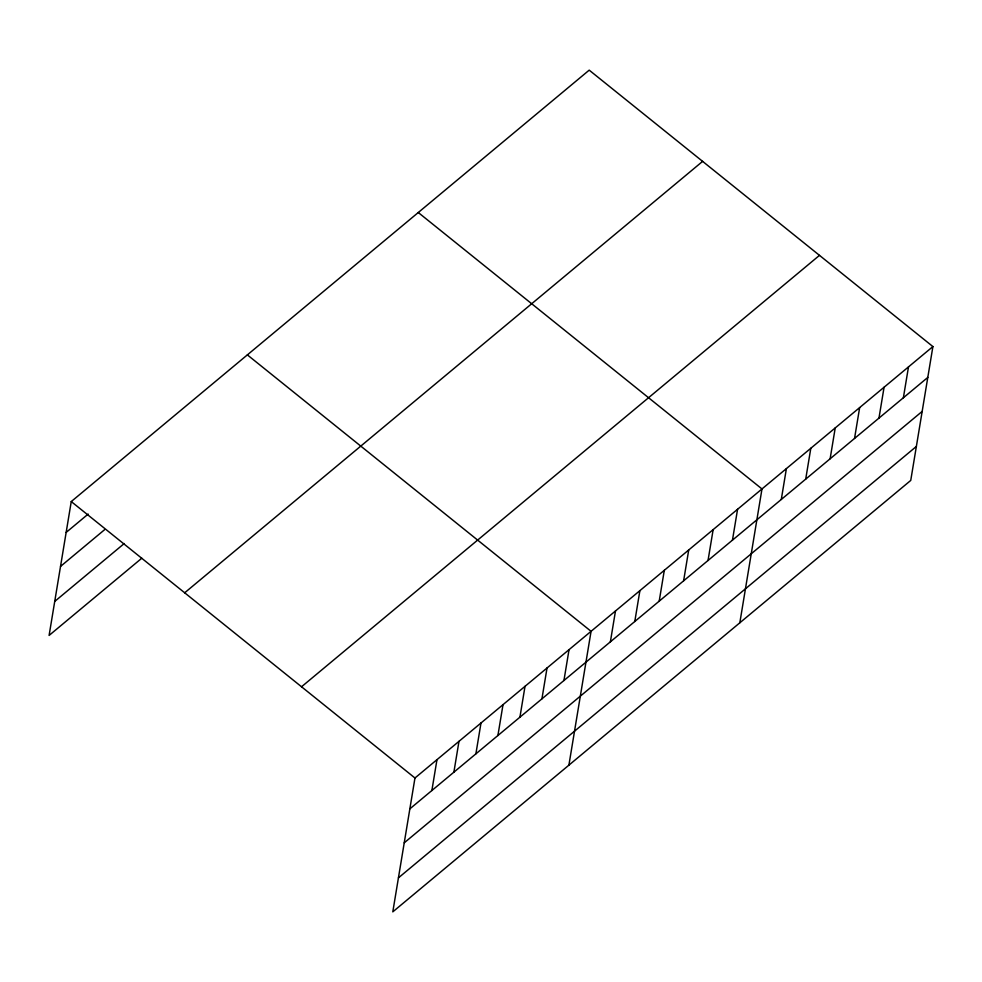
<?xml version="1.0" encoding="UTF-8"?>
<svg xmlns="http://www.w3.org/2000/svg" width="982" height="982" viewBox="0 0 982 982"><rect width="100%" height="100%" fill="white"/><g stroke="black" fill="none" stroke-linecap="round" stroke-linejoin="round"><path stroke-width="1.47" d="M932.9 346.572L414.969 778.002L392.8 911.848L910.744 480.431L932.9 346.572L589.2 70.152L71.256 501.569L49.1 635.428L141.789 558.218M431.871 790.522L436.978 759.663M453.88 772.183L458.987 741.324M475.889 753.845L480.996 722.985M497.899 735.518L503.017 704.659M519.92 717.179L525.026 686.32M541.929 698.84L547.035 667.981M563.938 680.501L569.044 649.654M568.897 765.162L591.066 631.316L247.354 354.883M610.374 641.835L615.481 610.976M634.789 621.496L639.896 590.636M659.204 601.156L664.311 570.297M683.619 580.816L688.726 549.957M708.034 560.477L713.153 529.617M732.462 540.137L737.568 509.29M739.827 622.797L761.983 488.95L418.271 212.517M781.291 499.47L786.398 468.61M805.706 479.13L810.813 448.271M830.121 458.79L835.228 427.931M854.536 438.451L859.655 407.591M878.964 418.111L884.07 387.252M903.379 397.771L908.485 366.912M66.15 532.428L88.159 514.089M60.528 566.418L104.546 529.74M54.722 601.438L124.235 543.537M184.677 592.797L702.621 161.367M301.535 686.774L819.479 255.357M409.85 808.861L927.794 377.432M404.228 842.838L922.159 411.421M398.434 877.859L916.366 446.442M71.256 501.569L414.969 778.002"/></g></svg>
